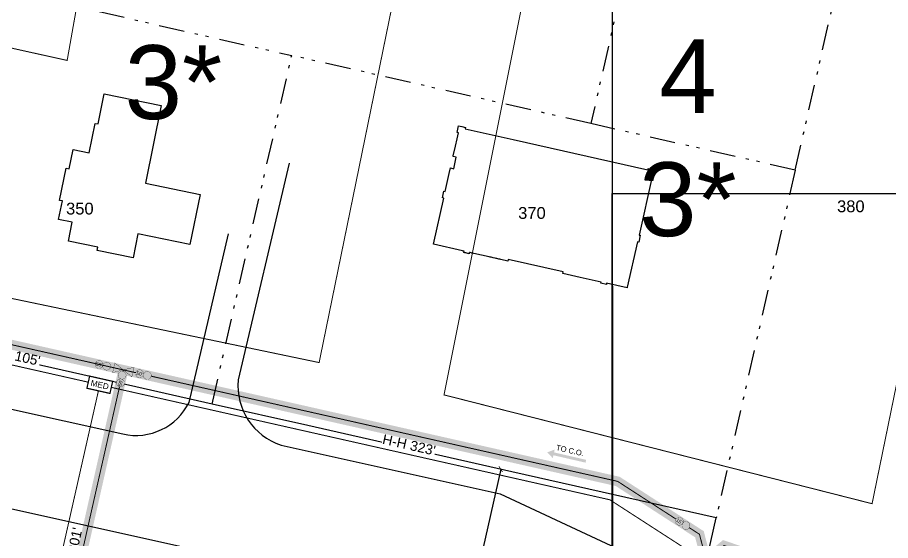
# Model space of a CAD drawing. Extents: x 11808739 to 11823423, y 3647988 to 3656247.
# Drawn here: x 11816018.9 to 11816462.1, y 3652365.2 to 3652630.9 of the extents above; entities that cross this region are included whole.
import ezdxf
from ezdxf.enums import TextEntityAlignment as Align
from ezdxf.lldxf.tags import DXFTag

# ---------------------------------------------------------------- set-up
doc = ezdxf.new("R2010")
doc.units = 0
doc.header["$MEASUREMENT"] = 0
doc.header["$XCLIPFRAME"] = 2
doc.set_wipeout_variables(frame=1)
doc.linetypes.add('PROPERTY', pattern=[31.302502, 12.967109, -5.580706, 1.571985, -4.030017, 1.571985, -5.5807])
doc.layers.get('DefPoints').update_dxf_attribs({"color": 1, "lineweight": 0})
for name, color, linetype in [('144 FOC', 30, '144'), ('48 FOC', 30, '48'), ('96 FOC', 30, '96'), ('ADDRESSES', 252, 'Continuous'), ('E_BUILDING', 8, 'Continuous'), ('E_CURB', 8, 'EOP'), ('E_ROW', 8, 'ROW'), ('FIBER_SPLICE', 1, 'Continuous'), ('P-CONDUIT_2', 4, 'CONDUIT'), ('P_CONDUIT', 1, 'CONDUIT'), ('PROPOSED_DIREC_BORE', 7, 'DIRECTBORE'), ('ROAD_DIMENSIONS', 7, 'Continuous'), ('TO C.O.', 7, 'Continuous'), ('VICINITY FOC', 104, 'Continuous')]:
    doc.layers.add(name, color=color, linetype=linetype)
doc.layers.add('1X4 Terminal Boundary', color=7, linetype='Continuous', lineweight=20, true_color=0x00853c)
doc.layers.add('E_PROPERTY LINE', color=8, linetype='PROPERTY', transparency=0.3)
doc.layers.add('NEW FIBER LOOP', color=7, linetype='Continuous', true_color=0x538135)
doc.layers.add('PORTGROUPINGS_1', color=1, linetype='Continuous', plot=False)
doc.layers.add('PROP_HH', color=104, linetype='Continuous', lineweight=0)
doc.layers.add('VIEWPORT', color=250, linetype='Continuous', lineweight=25)
doc.styles.add('Arial', font='arial.ttf')
doc.styles.add('LOOP', font='arial.ttf')
doc.styles.add('ROMANS', font='romans.shx')
doc.styles.get("Standard").update_dxf_attribs({"font": 'arial.ttf'})
tags = doc.linetypes.add('144', pattern='A,0.718375,-0.132013,["144 CT",Standard,S=0.09234,R=0,X=0,Y=-0.045241],-0.527056,0.533798', length=1.911242).pattern_tags.tags
tags[6] = DXFTag(74, 10)
tags = doc.linetypes.add('48', pattern='A,0.718375,-0.132013,["48 CT",Standard,S=0.09234,R=0,X=0,Y=-0.045241],-0.527056,0.533798', length=1.911242).pattern_tags.tags
tags[6] = DXFTag(74, 10)
tags = doc.linetypes.add('96', pattern='A,0.718375,-0.132013,["96 CT",Standard,S=0.09234,R=0,X=0,Y=-0.045241],-0.527056,0.533798', length=1.911242).pattern_tags.tags
tags[6] = DXFTag(74, 10)
tags = doc.linetypes.add('CONDUIT', pattern='A,5.441269,-1.056917,["C",Arial,S=0.56119,R=0,X=0,Y=-0.280595],-1.62838', length=8.126566).pattern_tags.tags
tags[6] = DXFTag(74, 10)
doc.linetypes.add('DIRECTBORE', pattern='A,0.4,-0.16,["DB",Standard,S=0.12,R=0,X=0,Y=-0.06],-0.36', length=0.92)
tags = doc.linetypes.add('EOP', pattern='A,49.990109,-1.776071,["EOP",Arial,S=2.99974,R=0.081355,X=0,Y=-1.426368],-10.416452', length=62.182632).pattern_tags.tags
tags[6] = DXFTag(74, 10)
tags = doc.linetypes.add('ROW', pattern='A,25.130993,-3.694477,["R/W",Arial,S=5.36622,R=0,X=0,Y=-2.68311],-18.632906', length=47.458376).pattern_tags.tags
tags[6] = DXFTag(74, 10)
doc.dimstyles.new('DIM', dxfattribs={"dimscale": 0.025, "dimtxt": 3, "dimasz": 2.5, "dimexe": 0, "dimexo": 2.5, "dimgap": 0.306, "dimtad": 0, "dimdec": 0, "dimzin": 0, "dimdsep": 46, "dimtxsty": 'ROMANS', "dimblk": 'ARCHTICK', "dimcen": 0.09, "dimclrd": 256, "dimadec": 0, "dimazin": 0, "dimtfac": 1, "dimtdec": 0, "dimtofl": 0, "dimtmove": 0, "dimatfit": 3, "dimldrblk": 'ARCHTICK', "dimfxl": 1, "dimtfill": 1, "dimtolj": 1, "dimtzin": 0, "dimlwd": -1, "dimarcsym": 0})
picture_1 = doc.add_image_def('image1.png', size_in_pixel=(1270, 827))

# ---------------------------------------------------------------- blocks, each defined once
blk = doc.blocks.new('*U376')
at = {"color": 0, "linetype": 'ByBlock', "lineweight": -2}
blk.add_wipeout([(-6, 3.15), (-6, -3.15), (6, -3.15), (6, 3.15)], dxfattribs=at).dxf.layer = 'PROP_HH'
at = {"layer": 'PROP_HH', "color": 0, "linetype": 'ByBlock', "lineweight": -2, "const_width": 0.63}
blk.add_lwpolyline([(-6, 3.15), (6, 3.15), (6, -3.15), (-6, -3.15)], close=True, dxfattribs=at)
at = {"color": 0, "insert": (0, 0), "char_height": 3, "attachment_point": 5}
blk.add_mtext('MED', dxfattribs=at)
blk = doc.blocks.new('FIBER_SPLICE')
at = {"layer": 'FIBER_SPLICE'}
h = blk.add_hatch(color=0, dxfattribs=at)
h.dxf.hatch_style = 1
h.paths.add_polyline_path([(4.98, -2.5), (0, 0), (5.02, 2.5)])
h.paths.add_polyline_path([(-5, -2.5), (0, 0), (-5, 2.5)])
at = {"layer": 'FIBER_SPLICE', "color": 18, "true_color": 0x000000, "const_width": 0.15}
for points in [[(-5, -2.5), (0, 0), (-5, 2.5)], [(4.98, -2.5), (0, 0), (5.02, 2.5)]]:
    blk.add_lwpolyline(points, close=True, dxfattribs=at)
blk = doc.blocks.new('*U54')
at = {"color": 4}
blk.add_wipeout([(0, 0), (-0.01, 0.17), (-0.03, 0.35), (-0.07, 0.52), (-0.12, 0.68), (-0.19, 0.84), (-0.27, 1), (-0.36, 1.14), (-0.47, 1.28), (-0.58, 1.41), (-0.71, 1.52), (-0.85, 1.63), (-1, 1.72), (-1.15, 1.8), (-1.31, 1.87), (-1.48, 1.92), (-1.64, 1.96), (-1.82, 1.98), (-1.99, 1.99), (-2.16, 1.98), (-2.34, 1.96), (-2.51, 1.92), (-2.67, 1.87), (-2.83, 1.8), (-2.99, 1.72), (-3.13, 1.63), (-3.27, 1.52), (-3.4, 1.41), (-3.52, 1.28), (-3.62, 1.14), (-3.71, 1), (-3.79, 0.84), (-3.86, 0.68), (-3.91, 0.52), (-3.95, 0.35), (-3.97, 0.17), (-3.98, 0), (-3.97, -0.17), (-3.95, -0.35), (-3.91, -0.52), (-3.86, -0.68), (-3.79, -0.84), (-3.71, -1), (-3.62, -1.14), (-3.52, -1.28), (-3.4, -1.41), (-3.27, -1.52), (-3.13, -1.63), (-2.99, -1.72), (-2.83, -1.8), (-2.67, -1.87), (-2.51, -1.92), (-2.34, -1.96), (-2.16, -1.98), (-1.99, -1.99), (-1.82, -1.98), (-1.64, -1.96), (-1.48, -1.92), (-1.31, -1.87), (-1.15, -1.8), (-1, -1.72), (-0.85, -1.63), (-0.71, -1.52), (-0.58, -1.41), (-0.47, -1.28), (-0.36, -1.14), (-0.27, -1), (-0.19, -0.84), (-0.12, -0.68), (-0.07, -0.52), (-0.03, -0.35), (-0.01, -0.17)], dxfattribs=at).dxf.layer = 'NEW FIBER LOOP'
at = {"layer": 'NEW FIBER LOOP', "color": 4, "linetype": 'Continuous', "const_width": 0.12, "flags": 128}
blk.add_lwpolyline([(-3.99, 0, 1), (0.01, 0, 1)], format="xyb", close=True, dxfattribs=at)
at = {"color": 4}
blk.add_wipeout([(3.99, 0), (3.98, 0.17), (3.96, 0.35), (3.92, 0.52), (3.87, 0.68), (3.81, 0.84), (3.73, 1), (3.63, 1.14), (3.53, 1.28), (3.41, 1.41), (3.28, 1.52), (3.14, 1.63), (3, 1.72), (2.84, 1.8), (2.68, 1.87), (2.52, 1.92), (2.35, 1.96), (2.18, 1.98), (2, 1.99), (1.83, 1.98), (1.66, 1.96), (1.49, 1.92), (1.32, 1.87), (1.16, 1.8), (1.01, 1.72), (0.86, 1.63), (0.72, 1.52), (0.59, 1.41), (0.48, 1.28), (0.37, 1.14), (0.28, 1), (0.2, 0.84), (0.13, 0.68), (0.08, 0.52), (0.04, 0.35), (0.02, 0.17), (0.01, 0), (0.02, -0.17), (0.04, -0.35), (0.08, -0.52), (0.13, -0.68), (0.2, -0.84), (0.28, -1), (0.37, -1.14), (0.48, -1.28), (0.59, -1.41), (0.72, -1.52), (0.86, -1.63), (1.01, -1.72), (1.16, -1.8), (1.32, -1.87), (1.49, -1.92), (1.66, -1.96), (1.83, -1.98), (2, -1.99), (2.18, -1.98), (2.35, -1.96), (2.52, -1.92), (2.68, -1.87), (2.84, -1.8), (3, -1.72), (3.14, -1.63), (3.28, -1.52), (3.41, -1.41), (3.53, -1.28), (3.63, -1.14), (3.73, -1), (3.81, -0.84), (3.87, -0.68), (3.92, -0.52), (3.96, -0.35), (3.98, -0.17)], dxfattribs=at).dxf.layer = 'NEW FIBER LOOP'
at = {"layer": 'NEW FIBER LOOP', "color": 4, "linetype": 'Continuous', "const_width": 0.12, "flags": 128}
blk.add_lwpolyline([(0, 0, 1), (4, 0, 1)], format="xyb", close=True, dxfattribs=at)
at = {"layer": 'NEW FIBER LOOP', "color": 4, "style": 'LOOP', "flags": 4}
blk.add_attdef('SLACK', text='', height=1.8, dxfattribs=at).set_placement((-2.02, -0.02), align=Align.MIDDLE_CENTER)
blk = doc.blocks.new('*U69')
at = {"layer": 'TO C.O.', "linetype": 'ByBlock', "lineweight": -2}
h = blk.add_hatch(color=0, dxfattribs=at)
h.dxf.hatch_style = 1
h.paths.add_polyline_path([(16.74, 2.23), (20.09, -0.02), (16.74, -2.27), (16.74, -0.77), (0, -0.73), (0, 0.73), (16.74, 0.73)])
at = {"layer": 'TO C.O.', "color": 0, "linetype": 'ByBlock', "lineweight": -2}
blk.add_attdef('MKRPOLE', text='', height=2.75, rotation=179.9854, dxfattribs=at).set_placement((9.07, -2.16), align=Align.CENTER)
blk = doc.blocks.new('_ARCHTICK')
at = {"color": 0, "linetype": 'ByBlock', "const_width": 0.15}
blk.add_lwpolyline([(-0.5, -0.5), (0.5, 0.5)], dxfattribs=at)
blk = doc.blocks.new('*D106')
at = {"layer": 'DefPoints', "color": 0, "ltscale": 0.01, "transparency": 16777216}
for p in [(11816264.19, 3652401.51), (11816264.2, 3652401.5), (11816224.37, 3652225.05)]:
    blk.add_point(p, dxfattribs=at)
at = {"layer": 'ROAD_DIMENSIONS', "ltscale": 0.01, "transparency": 16777216}
for p, q in [((11816264.2, 3652401.5), (11816234.65, 3652270.57)), ((11816224.38, 3652225.05), (11816232.63, 3652261.61))]:
    blk.add_line(p, q, dxfattribs=at)
at = {"layer": 'ROAD_DIMENSIONS', "ltscale": 0.01, "transparency": 16777216, "xscale": 2.500000006732392, "yscale": 2.500000006732392, "zscale": 2.500000006732392}
for p, rotation in [((11816264.2, 3652401.5), 77.28094795023787), ((11816224.38, 3652225.05), 257.2809479502379)]:
    blk.add_blockref('_ARCHTICK', p, dxfattribs=dict(at, rotation=rotation))
at = {"layer": 'ROAD_DIMENSIONS', "color": 0, "ltscale": 0.01, "transparency": 16777216, "insert": (11816233.64, 3652266.09), "char_height": 3, "attachment_point": 5, "rotation": 77.2809, "style": 'ROMANS', "bg_fill": 3, "box_fill_scale": 1.25, "bg_fill_color": 256, "bg_fill_true_color": 13158600, "bg_fill_transparency": 0}
blk.add_mtext("\\A1;181'", dxfattribs=at)

msp = doc.modelspace()

# ---------------------------------------------------------------- linework, layer by layer
at = {"layer": '144 FOC', "ltscale": 25, "const_width": 0.5}
msp.add_lwpolyline([(11816028.33, 3652255.57), (11816072.63, 3652451.91)], dxfattribs=at)
at = {"layer": '48 FOC', "ltscale": 25, "const_width": 0.5}
msp.add_lwpolyline([(11817563.68, 3652087.46), (11817356.22, 3652134.96), (11817347.75, 3652126.64), (11817345.24, 3652137.38), (11817118.4, 3652184.98), (11817092.71, 3652190.38), (11816985.57, 3652214.65), (11816884.45, 3652237.71), (11816674.99, 3652285.27), (11816575.73, 3652307.53), (11816471.9, 3652330.82), (11816377.55, 3652362.66), (11816368.51, 3652355.15), (11816365.09, 3652368.42), (11816323.55, 3652395.29), (11816271.45, 3652407.04), (11816167.81, 3652430.43), (11816119.21, 3652441.4), (11816072.63, 3652451.91)], dxfattribs=at)
at = {"layer": 'E_BUILDING', "flags": 128}
for points in [[(11816091.92, 3652586.17), (11816083.9, 3652546.7), (11816111.56, 3652541.07), (11816106.39, 3652515.61), (11816080.02, 3652520.97), (11816077.57, 3652508.91), (11816059.3, 3652512.62), (11816059.63, 3652514.28), (11816044.74, 3652517.31), (11816046.69, 3652526.94), (11816039.79, 3652528.34), (11816041.7, 3652537.75), (11816040.29, 3652538.03), (11816043.61, 3652554.36), (11816045.21, 3652554.03), (11816047.2, 3652563.81), (11816055.36, 3652562.15), (11816058.4, 3652577.13), (11816059.78, 3652576.85), (11816062.87, 3652592.08), (11816091.92, 3652586.17)], [(11816270.6, 3652568.91), (11816338.96, 3652553.55), (11816339.1, 3652554.2), (11816342.52, 3652553.43), (11816341.75, 3652550.02), (11816341.1, 3652550.17), (11816334.41, 3652520.41), (11816335.06, 3652520.26), (11816334.29, 3652516.85), (11816333.64, 3652516.99), (11816328.47, 3652493.98), (11816328.38, 3652493.58), (11816317.97, 3652495.92), (11816317.83, 3652495.27), (11816315.06, 3652495.89), (11816315.21, 3652496.54), (11816304.6, 3652498.92), (11816295.78, 3652500.9), (11816295.94, 3652501.64), (11816267.97, 3652507.92), (11816267.81, 3652507.19), (11816264.24, 3652507.99), (11816263.76, 3652508.1), (11816263.27, 3652508.21), (11816262.78, 3652508.32), (11816262.29, 3652508.43), (11816261.81, 3652508.54), (11816261.32, 3652508.65), (11816260.34, 3652508.87), (11816259.85, 3652508.98), (11816259.37, 3652509.09), (11816258.99, 3652509.17), (11816258.88, 3652509.2), (11816258.39, 3652509.31), (11816250.59, 3652511.06), (11816250.1, 3652511.17), (11816249.61, 3652511.28), (11816249.12, 3652511.39), (11816248.63, 3652511.5), (11816248.38, 3652511.56), (11816248.23, 3652510.91), (11816248, 3652510.96), (11816247.51, 3652511.07), (11816247.02, 3652511.18), (11816246.54, 3652511.29), (11816246.05, 3652511.4), (11816245.56, 3652511.51), (11816245.47, 3652511.53), (11816245.61, 3652512.18), (11816245.22, 3652512.27), (11816244.73, 3652512.38), (11816230, 3652515.69), (11816235.26, 3652539.11), (11816234.61, 3652539.25), (11816235.38, 3652542.67), (11816236.03, 3652542.52), (11816238.1, 3652551.71), (11816238.72, 3652554.47), (11816240.32, 3652554.11), (11816241.64, 3652559.96), (11816240.03, 3652560.33), (11816240.11, 3652560.65), (11816241.2, 3652565.53), (11816242.04, 3652569.27), (11816242.72, 3652572.28), (11816242.07, 3652572.42), (11816242.84, 3652575.84), (11816244.38, 3652575.49), (11816246.25, 3652575.07), (11816246.11, 3652574.42), (11816256.86, 3652572), (11816270.6, 3652568.91)]]:
    msp.add_lwpolyline(points, close=True, dxfattribs=at)
at = {"layer": 'E_CURB', "transparency": 33554559, "flags": 128}
for points in [[(11815317.9, 3653594.74), (11815362.34, 3653586.71), (11815374.3, 3653562.91), (11815381.22, 3653547.43), (11815387.43, 3653531.65), (11815392.93, 3653515.61), (11815397.7, 3653499.34), (11815401.72, 3653482.88), (11815405, 3653466.25), (11815407.52, 3653449.49), (11815409.28, 3653432.63), (11815410.27, 3653415.71), (11815410.5, 3653398.76), (11815409.96, 3653381.82), (11815408.66, 3653364.92), (11815406.6, 3653348.1), (11815403.77, 3653331.39), (11815400.35, 3653315.52), (11815379.96, 3653207.98), (11815377.29, 3653184.31), (11815375.77, 3653160.28), (11815375.44, 3653136.2), (11815376.32, 3653111.32), (11815376.92, 3652977.39), (11815378.44, 3652954.83), (11815379.28, 3652931.27), (11815379.36, 3652907.69), (11815378.69, 3652884.13), (11815377.27, 3652860.6), (11815375.11, 3652837.12), (11815372.19, 3652813.72), (11815368.55, 3652790.54), (11815333.44, 3652618.34, 0.358563), (11815355.06, 3652578.32), (11815524.05, 3652540.97), (11816072.39, 3652419.36, 0.346229), (11816105.99, 3652435.43), (11816126.1, 3652521.05)], [(11816156.74, 3652556.91), (11816130.85, 3652446.79, 0.345516), (11816152.7, 3652413.67), (11816263.91, 3652388.97), (11816366.04, 3652341.14), (11816882.25, 3652225.29), (11817086.06, 3652178.78, 0.415745), (11817104.04, 3652190.14), (11817165.81, 3652467.52), (11817224.79, 3652733.71), (11817290.76, 3653022.42), (11817320.4, 3653148.17)], [(11815352.68, 3652473.18), (11815321.33, 3652484.9, -0.999689), (11815327.03, 3652520.44), (11815511.54, 3652484.31), (11815600.93, 3652474.17), (11815986.85, 3652387.69), (11816874.31, 3652190.53), (11817039.03, 3652148.61, -0.938382), (11817033.52, 3652110.62), (11816829.14, 3652153.16), (11816715.79, 3652170.09), (11815975.88, 3652334.83), (11815499.19, 3652440.92), (11815352.68, 3652473.18)]]:
    msp.add_lwpolyline(points, format="xyb", dxfattribs=at)
at = {"layer": 'E_PROPERTY LINE', "transparency": 33554610, "flags": 128}
for points in [[(11816353.56, 3652768.89), (11816309.95, 3652577.03)], [(11816413.7, 3652553.41), (11816457.32, 3652745.3)], [(11815999.3, 3652647.77), (11816158.11, 3652611.61)], [(11816117.67, 3652434.57), (11816158.11, 3652611.61)], [(11816309.95, 3652577.03), (11816158.11, 3652611.61)], [(11816413.7, 3652553.41), (11816309.95, 3652577.03)], [(11816413.7, 3652553.41), (11816373.56, 3652376.83)]]:
    msp.add_lwpolyline(points, dxfattribs=at)
at = {"layer": 'E_ROW', "ltscale": 0.75, "flags": 128}
msp.add_lwpolyline([(11815374.98, 3653115.15), (11815376.16, 3653157.86), (11815379.47, 3653200.45), (11815384.9, 3653242.83), (11815388.2, 3653262.83), (11815392.21, 3653282.7), (11815442.72, 3653512.01), (11815444.2, 3653517.31), (11815446.52, 3653522.3), (11815449.63, 3653526.83), (11815453.44, 3653530.79), (11815457.86, 3653534.08), (11815462.75, 3653536.59), (11815467.98, 3653538.27), (11815473.42, 3653539.06), (11815478.92, 3653538.96), (11815484.33, 3653537.95), (11815730.37, 3653483.16), (11816025.39, 3653417.94), (11816164.27, 3653386.51), (11816265.77, 3653363.51), (11816370.58, 3653340.01), (11816473.08, 3653317.01), (11816578.27, 3653293.32), (11816682.95, 3653269.38), (11816787.58, 3653245.51), (11816889.33, 3653222.44), (11817082.62, 3653179.43), (11817304.18, 3653130.13), (11817261.78, 3652946.72), (11817180.39, 3652583.13), (11817088.33, 3652184.19), (11816984.01, 3652207.82), (11816882.89, 3652230.88), (11816673.45, 3652278.45), (11816574.2, 3652300.7), (11816470.01, 3652324.07), (11816369.29, 3652358.06), (11816373.56, 3652376.83), (11816269.91, 3652400.21), (11816166.27, 3652423.6), (11816117.67, 3652434.57), (11816062.64, 3652446.99), (11815958.99, 3652470.37), (11815774.95, 3652510.51), (11815749.59, 3652516.02), (11815749.79, 3652516.82), (11815722.26, 3652522.75), (11815714.68, 3652527.54), (11815698.35, 3652530.17), (11815693.17, 3652528.27), (11815575.83, 3652553.76), (11815571.05, 3652558.59), (11815565.13, 3652559.95), (11815565.13, 3652559.95), (11815564.33, 3652556.26), (11815377.58, 3652596.76), (11815371.93, 3652598.24), (11815366.63, 3652600.67), (11815361.81, 3652603.97), (11815357.64, 3652608.05), (11815354.22, 3652612.78), (11815351.66, 3652618.03), (11815350.04, 3652623.63), (11815349.4, 3652629.44), (11815349.76, 3652635.26), (11815360.11, 3652675.56), (11815368.79, 3652716.26), (11815375.77, 3652757.28), (11815381.06, 3652798.55), (11815384.64, 3652840.01), (11815386.63, 3652887.51), (11815386.36, 3652935.05), (11815383.82, 3652982.53), (11815379.02, 3653029.83), (11815375.93, 3653072.44)], dxfattribs=at)
at = {"layer": 'P-CONDUIT_2', "color": 1, "ltscale": 3, "const_width": 0.5, "flags": 128}
msp.add_lwpolyline([(11816020.64, 3652266.92), (11816060.68, 3652444.35)], dxfattribs=at)
at = {"layer": 'P_CONDUIT', "ltscale": 3, "const_width": 0.5, "flags": 128}
for points in [[(11816060.68, 3652444.35), (11815958.34, 3652467.45)], [(11816368.51, 3652355.15), (11816365.76, 3652356.08), (11816319.61, 3652385.93), (11816269.25, 3652397.29), (11816165.61, 3652420.67), (11816117.01, 3652431.64), (11816061.98, 3652444.06), (11816060.68, 3652444.35)]]:
    msp.add_lwpolyline(points, dxfattribs=at)

# ---------------------------------------------------------------- block references
at = {"layer": 'FIBER_SPLICE', "rotation": 347.2851436013057}
msp.add_blockref('FIBER_SPLICE', (11816072.63, 3652451.91), dxfattribs=at)
at = {"layer": 'TO C.O.', "rotation": 167.0675842410913}
msp.add_blockref('*U69', (11816307.42, 3652405.51), dxfattribs=at).add_auto_attribs({'MKRPOLE': 'TO C.O.'})

# ---------------------------------------------------------------- texts
at = {"layer": 'PORTGROUPINGS_1', "char_height": 37.5, "attachment_point": 5}
for insert in [(11816098.07, 3652629.06), (11816359.2, 3652569.59)]:
    msp.add_mtext('4\\P3*', dxfattribs=dict(at, insert=insert))

# ---------------------------------------------------------------- pictures from other files: only their frames are drawn
at = {"layer": 'VICINITY FOC'}
image = msp.add_image(picture_1, insert=(11810740.9, 3647987.68), size_in_units=(12682.3, 8259.18), dxfattribs=at)
image.set_boundary_path([(-0.5, -0.5), (1269.5, -0.5), (1269.5, 826.5), (-0.5, 826.5), (-0.5, -0.5)])
image.dxf.flags = 255

# ---------------------------------------------------------------- next in the draw order: texts
at = {"layer": 'ADDRESSES', "char_height": 6, "attachment_point": 5, "bg_fill": 3, "box_fill_scale": 1, "bg_fill_color": 256, "bg_fill_transparency": 0}
for s, insert, rotation in [('350', (11816050.56, 3652533.8), 360), ('370', (11816280.05, 3652531.57), 360), ('380', (11816441.93, 3652534.96), 0)]:
    msp.add_mtext(s, dxfattribs=dict(at, insert=insert, rotation=rotation))

# ---------------------------------------------------------------- next in the draw order: linework, layer by layer
at = {"layer": '1X4 Terminal Boundary', "ltscale": 0.01, "const_width": 0.5}
for points in [[(11816044.12, 3652609.1), (11815860.09, 3652649.88), (11815831.57, 3652526.7), (11816172.02, 3652455.63), (11816233.94, 3652758.48), (11816076.23, 3652790.47), (11816044.12, 3652609.1)], [(11816294.79, 3652736.27), (11816235.41, 3652439.22), (11816452.71, 3652383.95), (11816512.32, 3652675.15), (11816294.79, 3652736.27)]]:
    msp.add_lwpolyline(points, dxfattribs=at)
at = {"layer": 'VIEWPORT', "ltscale": 0.01}
for points in [[(11815633.13, 3652685.37), (11816320.83, 3652685.44), (11816320.87, 3652303.91), (11815633.17, 3652303.84)], [(11816320.85, 3652541.44), (11817008.55, 3652541.51), (11817008.59, 3652159.98), (11816320.89, 3652159.91)]]:
    msp.add_lwpolyline(points, close=True, dxfattribs=at)

# ---------------------------------------------------------------- next in the draw order: block references
at = {"layer": 'NEW FIBER LOOP', "color": 3}
ref = msp.add_blockref('*U54', (11816062.24, 3652454.25), dxfattribs=dict(at, rotation=347.35400216249))
ref.add_attrib('SLACK', "50'", dxfattribs={"color": 4, "height": 1.8, "rotation": 347.354, "style": 'LOOP'}).set_placement((11816060.27, 3652454.68), align=Align.MIDDLE_CENTER)
ref = msp.add_blockref('*U54', (11816082.82, 3652449.54), dxfattribs=dict(at, rotation=347.35400216249))
ref.add_attrib('SLACK', "50'", dxfattribs={"color": 4, "height": 1.8, "rotation": 347.354, "style": 'LOOP'}).set_placement((11816080.85, 3652449.97), align=Align.MIDDLE_CENTER)
ref = msp.add_blockref('*U54', (11816356.53, 3652373.94), dxfattribs=dict(at, rotation=327.3442536605734))
ref.add_attrib('SLACK', "15'", dxfattribs={"color": 4, "height": 1.8, "rotation": 327.3443, "style": 'LOOP'}).set_placement((11816354.82, 3652375.02), align=Align.MIDDLE_CENTER)

# ---------------------------------------------------------------- next in the draw order: texts
at = {"layer": 'PROPOSED_DIREC_BORE', "ltscale": 0.01, "char_height": 5, "attachment_point": 1, "bg_fill": 3, "box_fill_scale": 1, "bg_fill_color": 256, "bg_fill_transparency": 0}
for s, insert, rotation in [("H-H 105'", (11816004.23, 3652464.85), 347.2851), ("H-H 323'", (11816204.88, 3652419.32), 347.2851), ("H-H 201'", (11816041, 3652345.59), 77.2851)]:
    msp.add_mtext(s, dxfattribs=dict(at, insert=insert, rotation=rotation))

# ---------------------------------------------------------------- next in the draw order: dimensions: what is measured, and where the dimension line sits
at = {"layer": 'ROAD_DIMENSIONS', "ltscale": 0.01}
dim = msp.add_linear_dim(base=(11816264.2, 3652401.5), p1=(11816224.37, 3652225.05), p2=(11816264.19, 3652401.51), angle=77.2809, text="181'", dimstyle='DIM', override={"dimscale": 1, "dimtxt": 3, "dimasz": 2.5, "dimpost": "'\\X", "dimse1": 1, "dimse2": 1}, dxfattribs=at)
dim.commit()
dim.dimension.update_dxf_attribs({"geometry": '*D106', "text_midpoint": (11816233.64, 3652266.09), "dimtype": 161})

# ---------------------------------------------------------------- next in the draw order: block references
at = {"layer": 'NEW FIBER LOOP', "color": 3}
ref = msp.add_blockref('*U54', (11816071.59, 3652447.27), dxfattribs=dict(at, rotation=77.4899612570483))
ref.add_attrib('SLACK', "50'", dxfattribs={"color": 4, "height": 1.8, "rotation": 77.49, "style": 'LOOP'}).set_placement((11816071.16, 3652445.29), align=Align.MIDDLE_CENTER)

# ---------------------------------------------------------------- next in the draw order: linework, layer by layer
at = {"layer": '96 FOC', "ltscale": 25}
msp.add_lwpolyline([(11816072.63, 3652451.91, 0.5, 0.5, 0), (11816064.18, 3652453.82, 0.5, 0.5, 0), (11815966.96, 3652475.75, 0.5, 0.5, 0), (11815966.96, 3652475.75, 0.5, 0.5, 0), (11815953.59, 3652478.72, 0.5, 0.5, 0), (11815776.44, 3652517.35, 0.5, 0.5, 0), (11815748.05, 3652523.52, 0.5, 0.5, 0), (11815695.5, 3652534.93, 0.5, 0.5, 0), (11815560.4, 3652564.27, 0.5, 0.5, 0), (11815394.01, 3652600.36, 0.5, 0.5, 0), (11815387.59, 3652601.75, 0, 0, 0)], format="xyseb", dxfattribs=at)
at = {"layer": 'VICINITY FOC', "ltscale": 25, "const_width": 5}
msp.add_lwpolyline([(11817563.68, 3652087.46), (11817356.22, 3652134.96), (11817347.75, 3652126.64), (11817345.24, 3652137.38), (11817118.4, 3652184.98), (11817092.71, 3652190.38), (11816985.57, 3652214.65), (11816884.45, 3652237.71), (11816674.99, 3652285.27), (11816575.73, 3652307.53), (11816471.9, 3652330.82), (11816377.55, 3652362.66), (11816368.51, 3652355.15), (11816365.09, 3652368.42), (11816323.55, 3652395.29), (11816271.45, 3652407.04), (11816167.81, 3652430.43), (11816119.21, 3652441.4), (11816072.63, 3652451.91)], dxfattribs=at)

# ---------------------------------------------------------------- next in the draw order: block references
at = {"layer": 'PROP_HH', "xscale": 0.9986391288485397, "yscale": 0.9986391288485397, "zscale": 0.9986391288485397, "rotation": 347.2851033690341}
msp.add_blockref('*U376', (11816060.68, 3652444.35), dxfattribs=at)

# ---------------------------------------------------------------- next in the draw order: linework, layer by layer
at = {"layer": 'VICINITY FOC', "ltscale": 25, "const_width": 5}
for points in [[(11816072.63, 3652451.91), (11816064.18, 3652453.82), (11815966.96, 3652475.75), (11815966.96, 3652475.75), (11815953.59, 3652478.72), (11815776.44, 3652517.35), (11815748.05, 3652523.52), (11815695.5, 3652534.93), (11815560.4, 3652564.27), (11815394.01, 3652600.36), (11815387.59, 3652601.75)], [(11816028.33, 3652255.57), (11816072.63, 3652451.91)]]:
    msp.add_lwpolyline(points, dxfattribs=at)

doc.saveas('drawing.dxf')
